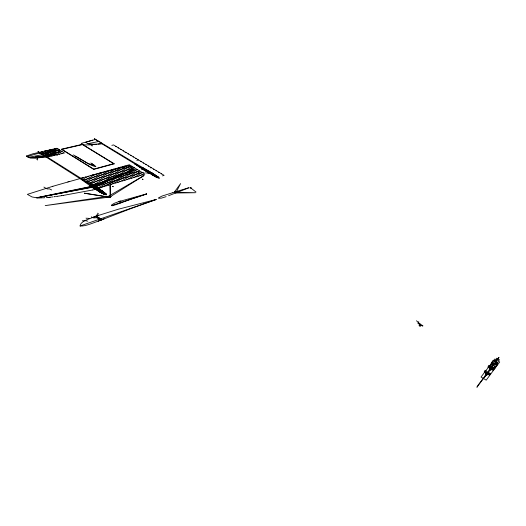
<?xml version="1.0" encoding="UTF-8"?>
<svg xmlns="http://www.w3.org/2000/svg" width="526" height="526" viewBox="0 0 526 526"><rect width="100%" height="100%" fill="white"/><g stroke="black" fill="none" stroke-linecap="round" stroke-linejoin="round"><path stroke-width="0.79" d="M490.317 367.398L489.594 368.055L488.023 367.115L489.167 365.419L491.435 367.398L494.256 368.47L493.118 370.172L491.343 369.245L491.567 368.943M487.911 372.48L489.759 370.028A0.967 0.815 32.7 0 1 489.351 368.805L489.621 368.075M494.039 363.315L494.631 363.92L493.776 363.085L493.27 363.887M488.043 373.716L487.286 374.762A0.98 0.822 33.2 0 1 486.037 374.966A0.98 0.822 33.2 0 1 485.61 373.749L485.919 373.059L484.262 372.033L485.426 370.304L487.727 372.316L490.574 373.407L489.417 375.143L487.641 374.177L487.97 373.73M489.673 368.259L490.225 367.529M491.928 363.972L492.441 363.216M108.941 197.335L108.948 197.322A2.873 1.282 15.4 0 1 110.545 196.704M492.428 363.288L492.178 363.729M495.735 363.617L496.511 363.926L495.755 365.077M59.662 150.988L58.136 152.336L54.441 154.059M491.836 367.161L490.028 369.12M491.593 364.557L491.731 364.945L492.099 363.749M418.781 321.688L417.946 323.312L419.413 324.194M496.281 363.762L496.097 364.071A1.631 0.71 29.3 0 0 496.36 363.985M175.868 192.746L180.582 183.587L174.297 192.214M419.485 324.397L419.209 324.93A0.907 0.782 42 0 0 419.623 326.094A0.907 0.782 42 0 0 420.754 325.857L421.03 325.324M495.729 363.328L496.445 364.058M158.49 197.901L162.087 196.04L172.521 192.759M491.942 364.781C491.619 364.071 494.184 362.927 492.389 364.919M496.735 364.794C496.34 365.478 498.043 362.67 497.195 363.985M492.638 363.65L492.908 363.124L493.487 363.473M484.262 372.033L485.426 370.304M488.023 367.115L489.167 365.419M478.239 384.96L476.904 387.248L483.21 378.917A7.62 0.381 -58.2 0 0 483.361 378.733L486.912 374.525L486.241 373.789L485.958 374.275L486.465 374.716M495.702 363.604L496.485 362.269L493.197 360.56L491.271 363.433C494.315 359.14 489.575 366.471 492.001 362.565M492.343 362.026L493.197 360.56M490.633 365.905L491.488 364.433L494.67 366.333L493.802 367.805M485.952 374.565L484.637 376.813L486.977 373.716M486.846 373.736L487.352 373.716L487.392 372.822L486.951 372.691L486.504 373.414M487.517 373.716L486.859 373.591L487.392 372.822L487.069 373.184L484.768 371.165M490.337 368.483L490.883 368.917L491.402 368.2L490.679 367.766L490.271 368.43M487.221 373.848L487.687 373.131M491.034 368.904L490.587 368.654L491.106 367.898L490.797 368.246L488.522 366.26M487.286 374.762L487.628 374.183M490.719 368.798A7.449 0.362 -58.2 0 1 490.64 368.89L489.759 370.028A0.967 0.815 32.7 0 0 491.014 369.804L491.35 369.232M491.389 363.381C490.534 364.742 492.875 360.882 491.843 362.513M489.417 375.143L490.574 373.407M493.118 370.172L494.256 368.47M493.704 367.391L494.861 368.082L496.787 365.182L493.907 363.466M496.787 365.182L494.861 368.082M496.018 364.788L496.347 364.268L495.762 364.202M495.492 364.827L495.992 364.018L495.42 363.676L495.13 364.058L492.126 361.967M494.946 364.433L495.42 363.676M491.988 363.999L491.685 364.347L492.671 364.643L493.066 364.025M491.955 363.933L492.98 364.163M495.748 364.61L496.064 364.123M496.136 364.597L498.102 362.046M485.196 375.715L484.268 376.964M492.573 365.767C491.639 366.208 492.888 366.865 492.231 367.326M490.061 369.85L487.931 372.71M492.093 366.444L491.514 366.898M495.63 362.335L498.996 357.358L493.02 364.998M494.67 366.333L493.092 368.437L489.903 366.523L491.488 364.433M496.498 362.236L495.814 363.144L496.419 364.15M491.922 368.47L492.474 368.555M491.014 369.804L491.613 369.009A0.967 0.815 32.6 0 1 490.41 369.16A0.967 0.815 32.6 0 1 489.976 367.996M487.826 374.183L488.779 373.493M491.547 369.226L492.185 368.378M491.586 367.102L485.636 374.939M484.15 377.122L478.285 384.887M491.402 368.2L490.548 367.937M492.678 365.097L495.722 366.615M487.28 372.592L487.727 372.316M491.014 367.687L491.435 367.398M494.295 361.632L495.262 360.356M485.866 373L486.589 372.224M485.925 373.204L486.504 372.447M485.61 373.749L486.287 372.842A0.98 0.822 33.1 0 0 486.688 374.091A0.98 0.822 33.1 0 0 487.944 373.887M489.351 368.805L489.956 368.009M55.381 152.231L51.574 154.296M132.361 171.101L130.987 172.396M130.737 172.594L130.185 173.015M130.007 173.139L129.08 173.777M88.513 183.541L88.112 183.318L88.565 183.449M128.219 174.336L127.871 174.553M85.659 142.329L92.471 140.1M123.439 177.058L122.9 177.341M154.079 174.948L153.908 175.092M121.618 177.998L121.986 177.814M120.007 178.807L119.001 179.294M26.372 156.005L32.868 153.809L56.88 148.266L64.428 152.994L46.853 157.195M118.034 179.76L116.963 180.273M116.108 180.674L114.813 181.279M114.339 181.496L113.465 181.897M113.221 182.009L112.189 182.483M112.15 182.502L99.756 187.992M99.118 188.275L97.317 189.064M98.901 188.367L99.973 187.9M92.576 186.132L36.261 197.776L93.944 187L133.006 170.168L133.157 169.72L92.609 186.125M93.602 186.776L133.006 169.997L92.924 186.342L37.004 197.861L31.987 196.941L27.365 194.37L52.856 186.289M54.323 154.105L53.606 154.388M51.482 154.335L50.95 154.545M168.563 195.725L188.814 187.828M52.731 154.729L46.63 157.018M116.877 204.312L132.19 198.762M120.415 202.918L122.216 202.221M50.338 154.782L49.99 154.907M116.22 204.561L112.031 205.784M98.579 221.038L130.704 208.651L156.169 199.499M98.158 221.098L104.135 218.849M98.329 221.13C92.642 223.017 85.422 226.469 80.07 225.97L155.939 199.571M49.786 154.986L45.788 156.478M94.739 216.607C90.091 218.908 80.57 220.821 80.044 225.956M92.694 217.442L98.697 215.233M94.496 216.876L97.501 215.765M94.982 216.521L118.521 209.164L156.11 199.479M166.131 196.658L161.383 198.124L158.74 198.315M94.239 186.02L92.688 185.093L102.195 190.774L106.594 194.41A3.472 1.545 15.1 0 1 106.673 194.541M93.24 185.422L93.681 185.691M92.688 185.81L93.865 185.408M92.05 185.205L93.865 186.04L92.109 186.645L89.499 185.349L91.491 184.882L93.589 186.138M119.303 201.405L114.425 203.246L111.828 204.792A5.365 2.439 15.5 0 0 111.486 205.212M45.019 155.998L55.671 152.389L44.454 155.67M145.801 194.245L146.57 193.989M111.591 205.646L146.642 193.943M132.868 198.539L139.653 196.297M140.212 196.106L142.178 195.455M143.296 195.08L145.183 194.449M118.534 201.688L146.55 193.916M119.067 201.557L120 201.248M119.501 201.34L120.369 201.057M162.481 175.868L164.112 175.355L113.563 144.939L111.847 145.36M188.551 187.802L172.712 192.7M161.173 173.909L161.587 173.784M101.577 190.721L102.353 190.846L101.959 190.964M102.051 191.023L100.551 190.287M101.275 191.398L102.287 191.168M158.602 172.364L159.01 172.239M153.934 174.395L152.888 174.717L149.121 172.206C152.599 171.555 157.833 177.61 149.917 171.963M96.692 188.702L144.874 174.159L129.376 164.743L80.478 178.445L105.358 194.212M156.031 170.812L156.439 170.694M93.983 186.986L142.165 172.554M153.467 169.273L153.881 169.148M147.648 171.66L148.279 171.469L149.805 172.975M138.299 165.966L146.267 170.733L147.208 170.411M91.274 185.277L139.699 171.016M150.226 167.879L151.258 167.57M145.498 170.358L146.129 170.174L146.228 170.634M52.718 186.329L67.972 181.983M148.299 166.163L148.713 166.038M88.585 183.574L137.128 169.451M85.896 181.871L134.492 167.847M145.761 164.631L146.175 164.513M83.22 180.175L131.927 166.295M143.223 163.106L143.644 162.988M67.841 182.016L69.031 181.68M135.932 164.414L136.668 164.204M68.899 181.72L80.386 178.498M140.698 161.587L141.119 161.469M81.214 178.261L82.911 177.795M91.399 175.414L129.291 165.637M136.799 160.397L138.476 159.93M135.603 158.523L136.024 158.405M93.47 187.552L93.884 187.828M92.971 187.874L94.253 187.526M93.174 187.052L94.345 188.091L96.225 187.282L94.351 186.053L92.648 186.513L94.641 188.006M133.104 157.011L133.519 156.899M42.784 154.591L59.537 150.153A3.34 1.361 13.9 0 1 59.694 150.436M130.606 155.512L131.027 155.4M128.114 154.013L128.535 153.901M124.997 152.685L126.056 152.409M123.156 151.028L123.577 150.916M120.625 149.502L121.046 149.391M118.159 148.016L118.587 147.911M115.707 146.544L116.134 146.438M44.296 155.578L61.937 151.422M41.751 153.96L59.385 149.831M95.311 139.495L81.214 143.381L82.779 144.328A2.512 0.999 14.8 0 0 83.239 144.518L83.345 144.558A2.867 1.137 14.8 0 0 84.055 144.762L84.495 144.847A3.675 1.46 14.9 0 0 84.988 144.926L91.471 144.828M110.94 196.711L110.552 196.717M45.729 156.485L35.492 157.774L30.449 157.853A3.149 1.315 13 0 1 30.021 157.793L29.62 157.715A2.479 1.032 13 0 1 28.956 157.524L28.917 157.511A2.137 0.894 13 0 1 28.529 157.353L42.757 154.591M97.159 189.11L92.793 189.965M93.602 186.769L37.057 197.809L38.904 197.934M92.727 189.978L63.219 195.416M95.771 144.269L89.295 144.052A3.044 1.203 15 0 1 88.894 143.953L88.394 143.808A3.057 1.21 15 0 1 87.96 143.657L98.651 141.507M487.102 372.868L487.549 373.204M487.359 373.138L487.069 372.954M44.408 155.67L34.545 157.34L44.94 156.005M63.067 195.442L61.443 195.698M61.345 195.711L57.88 196.237M57.544 196.283L56.328 196.454M55.592 196.56L54.816 196.665M189.748 187.861L190.984 187.697M54.5 196.704L53.968 196.777M102.011 143.552L91.846 144.795M52.824 196.921L51.535 197.079M50.825 197.158L50.411 197.204M50.161 197.237L49.549 197.303M49.345 197.322L48.984 197.362M54.02 150.351L36.485 153.862L27.273 156.531L28.516 157.34L27.523 156.768M46.531 157.044L35.84 158.05L30.363 157.859A3.537 1.473 13 0 1 29.87 157.754L29.377 157.622A3.301 1.374 13 0 1 28.792 157.425L28.667 157.379M48.905 197.368L48.313 197.428M57.643 148.805L44.329 151.146L51.975 155.979M47.728 197.487L47.077 197.546M46.544 197.592L46.926 197.559M102.34 143.743L97.994 144.104M490.837 367.937L491.323 368.47M96.659 144.209L95.824 144.262M44.717 197.737L44.191 197.776M43.947 197.789L43.086 197.842M42.382 197.875L38.99 197.934M175.467 193.003L195.488 192.726L174.619 192.168M487.523 372.914L487.201 372.737M491.284 367.273L491.619 367.457M149.917 173.245L147.721 171.943L149.706 173.225M148.904 173.166L151.738 174.54M148.076 173.107L148.542 173.139M147.352 173.047L147.721 173.08M146.34 172.969L146.866 173.015M145.413 172.89L144.874 172.844M106.265 195.001L101.551 193.081L93.404 188.084M143.591 172.719L143.236 172.679M138.686 172.015L138.285 171.936M108.698 197.493C107.666 196.796 110.204 196.06 111.012 196.593M144.703 168.728L143.026 167.833A1.026 0.421 16.5 0 1 142.822 167.709M147.28 171.272L148.279 171.469M145.137 169.97L146.129 170.174M491.133 367.694L491.593 368.285L490.587 367.687L491.481 367.957M159.168 178.353L156.156 177.038M87.77 221.183L86.968 220.999A11.947 5.74 14.3 0 0 86.027 220.808L84.844 220.664A2.301 1.091 14.3 0 0 84.298 220.683L82.773 220.881A1.473 0.697 14.2 0 1 82.497 220.71L82.404 220.65M487.556 373.315L486.82 372.868M98.875 218.31C96.725 216.857 94.226 218.731 92.181 217.422A8.574 4.004 14.8 0 1 91.78 217.153L91.32 216.83M52.817 153.993L53.119 154.098A3.59 1.473 13.8 0 0 53.731 154.296L54.198 154.388A1.183 0.487 13.8 0 0 54.467 154.407L56.538 154.71A6.391 2.65 13.7 0 1 57.084 155.032L57.413 155.236M89.427 218.671L89.085 218.553A4.958 2.347 14.4 0 0 88.519 218.369L87.881 218.244A0.861 0.408 14.4 0 0 87.645 218.244L86.468 218.336A2.275 1.072 14.4 0 1 86.159 218.152L86.047 218.08M490.797 368.246L493.625 369.318M487.069 373.184L489.923 374.282M87.743 143.565L85.626 142.395M131.138 169.674L130.672 169.444M99.874 191.339L105.049 193.949M156.097 177.012L154.644 176.223M38.727 152.455L41.909 154.23M101.538 190.701L101.788 190.833A14.978 6.687 14.7 0 1 104.799 192.996M82.766 179.373L94.384 185.875M95.285 139.456L102.037 143.368M136.845 164.23L149.45 171.377M154.585 176.19L152.79 175.165M146.747 171.752L149.266 173.021A1.933 0.796 16.7 0 0 149.627 173.153M97.56 213.188L97.777 213.313A3.754 1.749 14.7 0 1 97.935 213.405L98.257 213.668A0.874 0.408 14.8 0 1 98.349 213.872L96.639 215.088A0.967 0.454 14.8 0 0 96.738 215.325L97.192 215.686M146.399 171.548L145.998 171.312M152.704 175.105L157.557 177.643L153 174.763L151.527 174.408L152.704 175.105L151.922 174.652M149.325 171.305L159.523 178.018M495.985 359.777L494.742 359.041L481.027 377.024L486.188 380.153L499.7 361.987L498.464 361.25M146.267 170.733L147.707 171.594M27.444 156.761L26.8 156.36M418.15 322.918L422.904 325.765L422.7 326.159L421.234 325.278M493.164 368.969L493.756 369.324M145.801 171.193L144.617 170.47M41.922 153.717L37.918 151.58L41.14 153.888M490.955 369.147L492.231 369.909M94.516 138.765L136.747 164.184M51.647 189.971L49.431 188.854L47.662 188.965A0.967 0.434 13.2 0 1 47.228 188.906L45.249 187.94A20.468 9.021 13.6 0 1 44.769 187.637L43.901 187.078M489.476 373.907L490.068 374.269M127.976 167.932L125.832 166.604M101.919 143.789L138.397 166.025M147.642 171.496C151.015 172.482 146.11 170.003 148.319 171.969M127.226 165.361L142.763 174.816M135.215 164.079L134.406 163.579M135.116 164.013L135.886 164.487M125.03 165.973L140.6 175.467M122.762 166.571L138.43 176.144M149.647 173.278L144.499 170.069M129.363 165.651L132.637 167.945M120.553 167.189L136.254 176.802M118.324 167.814L134.064 177.459M116.088 168.438L131.855 178.123M113.833 169.07L129.633 178.794M111.565 169.707L127.397 179.471M109.217 170.365L125.089 180.168M106.916 171.009L122.821 180.852M104.602 171.66L120.539 181.542M75.593 156.255L87.829 163.356L94.529 165.789L93.49 164.769A27.142 11.493 14.3 0 0 93.043 164.46L90.794 162.988M73.41 154.907L88.256 163.724L93.036 165.927L95.89 166.63L94.844 165.611A27.214 11.539 14.3 0 0 94.397 165.302L92.142 163.829M102.268 172.311L118.238 182.239M99.92 172.969L115.924 182.936M97.553 173.633L113.596 183.64M57.893 148.924L59.241 149.844A2.775 1.131 13.9 0 1 59.51 150.12L59.517 150.127M54.369 148.832L61.963 153.579M95.18 174.362L111.183 184.37M144.565 170.437L143.841 169.977M54.132 150.377L55.197 151.094M51.864 149.391L59.51 154.177M92.707 174.987L108.823 185.08M49.352 149.969L57.012 154.775M90.294 175.664L106.436 185.796M46.84 150.548L54.507 155.374M87.862 176.348L104.043 186.52M41.955 153.737L82.641 179.359M98.664 217.646L101.978 219.736M85.416 177.032L101.623 187.249M41.718 151.718L49.424 156.584M82.944 177.722L99.19 187.986M119.994 201.215L121.848 202.385L120.881 202.707L119.027 201.53M102.445 191.346L101.281 190.53L100.499 190.774L101.505 191.405M144.617 170.141L135.925 164.474M41.127 153.875L81.609 179.649M37.668 159.983L37.451 159.845A5.359 2.242 13.3 0 1 37.103 159.615L36.82 159.181L37.55 158.767A1.808 0.756 13.2 0 0 37.642 158.576L36.084 156.446M26.734 156.321L26.346 156.071M143.723 169.905L139.245 166.933M92.201 146.018L92.05 145.912A4.616 1.834 15.2 0 1 91.695 145.669L92.208 145.169A4.596 1.828 15 0 0 92.057 144.979L91.958 144.854M93.273 187.999L81.675 179.747M158.07 177.433L154.098 174.737L153.375 174.888L157.353 177.591L158.674 177.295L154.703 174.606L153.986 174.757L157.958 177.453M139.337 166.992L137.391 165.657M95.186 139.423L94.443 138.752M137.457 165.71L134.459 163.625M191.023 188.157L196.04 192.056M416.467 320.775L420.524 324.345M104.832 192.996L105.522 193.851A0.802 0.355 15.2 0 1 105.437 193.995L105.279 194.068A6.338 2.801 15 0 1 105.147 194.114L104.891 194.166A0.822 0.362 15.2 0 1 104.542 194.153L102.958 193.575A14.827 6.496 15.4 0 1 99.526 191.642L98.671 190.866M98.461 190.793A2.387 1.059 15 0 1 99.217 190.373L99.282 190.327A2.433 1.072 15.1 0 1 100.479 190.175M101.998 143.401A1.23 0.487 15.4 0 1 102.432 143.631M494.355 361.638A0.828 0.704 32 0 1 494.769 360.797A0.828 0.704 32 0 1 495.781 361.211A0.828 0.704 32 0 1 495.61 362.151M496.281 359.094A0.828 0.704 31.7 0 1 496.952 358.226A0.828 0.704 31.7 0 1 497.826 359.146A0.828 0.704 31.7 0 1 496.787 359.62M497.806 360.139A0.828 0.704 31.5 0 1 498.168 359.087A0.828 0.704 31.5 0 1 499.246 359.817A0.828 0.704 31.5 0 1 498.372 360.52M492.54 363.164A1.637 0.717 29.4 0 1 492.836 363.052M491.685 364.63A1.637 0.717 29.4 0 1 491.981 364.525M110.105 185.343L110.019 197.165L84.298 193.193L110.598 197.533L110.105 185.343M489.686 369.186C490.594 370.955 490.955 367.878 489.686 369.186M419.597 325.305C420.583 326.672 420.307 324.082 419.597 325.278M146.905 170.358C145.176 171.174 145.301 168.728 146.905 170.358M142.967 179.353L142.329 179.188L142.967 179.353M142.454 169.306L141.619 169.083L142.454 169.319M113.228 186.691L112.557 186.513L113.228 186.691M108.941 177.841L108.211 177.637L108.941 177.841M496.57 365.392L497.655 363.604L496.577 365.379M143.979 175.552L109.829 197.02L45.216 205.607L108.566 196.218L143.979 175.552M105.641 193.627L104.444 194.278L99.269 191.661L100.479 191.017L105.641 193.627M106.022 193.805L104.7 194.495L102.938 193.588L104.266 192.897L106.022 193.805M102.517 191.997L101.183 192.68L99.427 191.773L100.762 191.096L102.517 191.997M97.856 188.788L98.296 189.064L97.856 188.788M101.912 219.697L100.716 220.118L95.114 216.475L96.317 216.068L101.912 219.697M153.868 174.639L153.211 174.842L154.184 175.428L154.841 175.224L153.868 174.639M101.176 190.399L98.691 191.162L94.476 188.492L96.975 187.743L101.176 190.399M97.014 189.452L96.429 189.215L97.014 189.452M149.345 171.706L148.431 171.976L144.15 169.385L145.064 169.116L149.345 171.706M92.701 187.276L94.167 188.236L92.701 187.276M113.655 163.691L93.424 169.201L61.345 149.22L82.141 144.394L113.655 163.691M114.254 163.816L94.042 169.319L61.963 149.345L82.753 144.525L114.254 163.816M191.589 188.42L190.701 187.907L191.589 188.42M419.787 324.963L419.459 325.272L420.327 325.541L419.787 324.963M157.156 177.453A0.96 0.401 17 0 0 158.635 177.551A0.96 0.401 17 0 0 157.373 176.795A0.96 0.401 17 0 0 157.156 177.453M155.696 176.572A0.953 0.394 16.9 0 0 157.175 176.664A0.953 0.394 16.9 0 0 155.913 175.914A0.953 0.394 16.9 0 0 155.696 176.572M154.263 175.704A0.953 0.394 16.9 0 0 155.742 175.796A0.953 0.394 16.9 0 0 154.48 175.053A0.953 0.394 16.9 0 0 154.263 175.704M495.84 362.624A0.835 0.704 31.8 0 0 497.228 362.828A0.835 0.704 31.8 0 0 496.544 361.625A0.835 0.704 31.8 0 0 495.84 362.624"/></g></svg>
